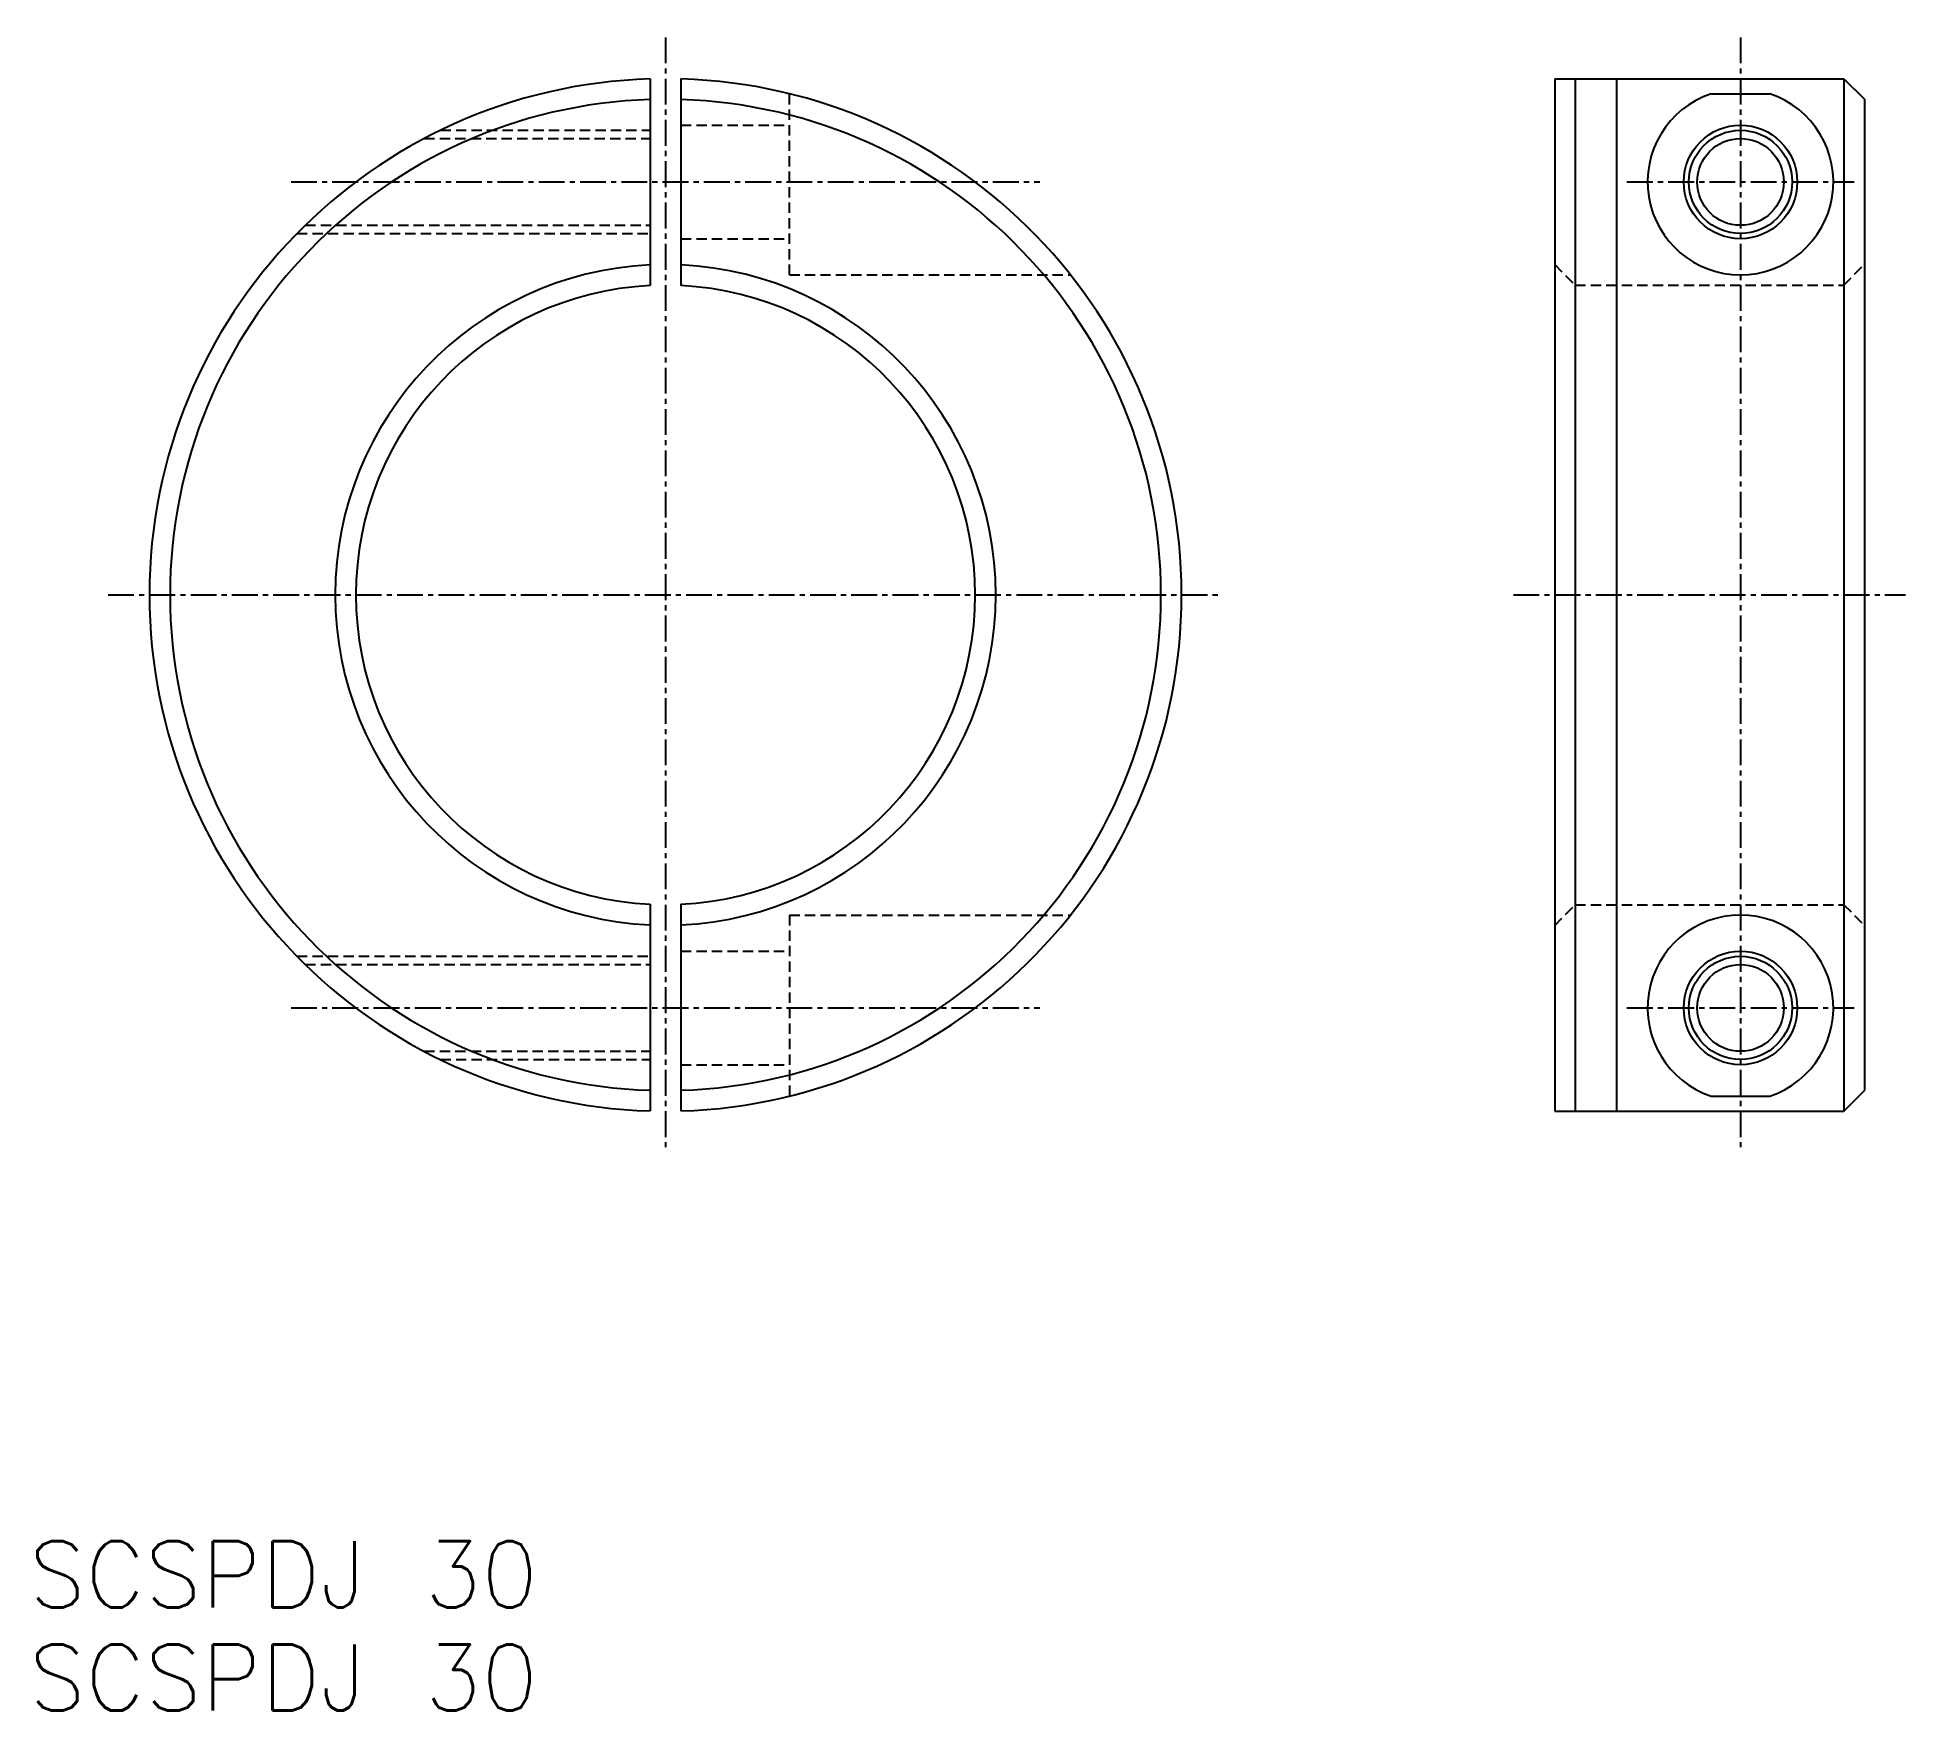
# Model space of a CAD drawing. Extents: x 665.3 to 755.8, y -22.7 to 58.3.
import ezdxf

# ---------------------------------------------------------------- set-up
doc = ezdxf.new("R2010")
doc.units = 0
doc.linetypes.add('CENTER', pattern=[2, 1.25, -0.25, 0.25, -0.25])
doc.linetypes.add('DASHED', pattern=[0.75, 0.5, -0.25])
doc.layers.get('0').update_dxf_attribs({"linetype": 'CONTINUOUS'})
doc.layers.add('CENTER', color=1, linetype='CENTER')
doc.styles.get("Standard").update_dxf_attribs({"font": 'txt.shx', "bigfont": 'bigfont.shx'})

msp = doc.modelspace()

# ---------------------------------------------------------------- linework, layer by layer
at = {"color": 7, "linetype": 'CONTINUOUS'}
for p, q in [((695.01, 56.323), (695.01, 46.316)), ((696.51, 56.323), (696.51, 46.316)), ((738.831, 56.334), (738.831, 6.334)), ((738.831, 56.334), (752.831, 56.334)), ((739.831, 56.334), (739.831, 6.334)), ((741.831, 56.334), (741.831, 6.334)), ((752.831, 56.334), (753.831, 55.334)), ((752.831, 56.334), (752.831, 6.334)), ((746.409, 55.604), (749.253, 55.604)), ((753.831, 55.334), (753.831, 7.334)), ((695.01, 16.353), (695.01, 6.346)), ((696.51, 16.353), (696.51, 6.346)), ((752.831, 6.334), (753.831, 7.334)), ((746.409, 7.065), (749.253, 7.065)), ((738.831, 6.334), (752.831, 6.334))]:
    msp.add_line(p, q, dxfattribs=at)
at = {"color": 3, "linetype": 'DASHED'}
for p, q in [((701.76, 46.834), (701.76, 55.604)), ((684.073, 53.434), (695.01, 53.434)), ((684.862, 53.834), (695.01, 53.834)), ((696.51, 54.084), (701.76, 54.084)), ((678.307, 49.234), (695.01, 49.234)), ((677.906, 48.834), (695.01, 48.834)), ((696.51, 48.584), (701.76, 48.584)), ((738.831, 47.334), (739.831, 46.334)), ((752.831, 46.334), (753.831, 47.334)), ((701.76, 46.834), (715.375, 46.834)), ((739.831, 46.334), (752.831, 46.334)), ((738.831, 15.334), (739.831, 16.334)), ((739.831, 16.334), (752.831, 16.334)), ((752.831, 16.334), (753.831, 15.334)), ((701.76, 15.834), (715.375, 15.834)), ((701.76, 15.834), (701.76, 7.065)), ((677.906, 13.834), (695.01, 13.834)), ((696.51, 14.084), (701.76, 14.084)), ((678.307, 13.434), (695.01, 13.434)), ((684.073, 9.234), (695.01, 9.234)), ((684.862, 8.834), (695.01, 8.834)), ((696.51, 8.584), (701.76, 8.584))]:
    msp.add_line(p, q, dxfattribs=at)
at = {"color": 7, "linetype": 'CONTINUOUS'}
for centre, radius in [((747.831, 51.334), 2.75), ((747.831, 51.334), 2.1), ((747.831, 11.334), 2.75), ((747.831, 11.334), 2.1)]:
    msp.add_circle(centre, radius, dxfattribs=at)
at = {"color": 3, "linetype": 'CONTINUOUS'}
for centre in [(747.831, 51.334), (747.831, 11.334)]:
    msp.add_circle(centre, 2.5, dxfattribs=at)
at = {"color": 7, "linetype": 'CONTINUOUS'}
for centre, radius, start, end in [((695.76, 31.334), 25, 91.71913, 268.28087), ((695.76, 31.334), 25, 271.71913, 88.28087), ((695.76, 31.334), 24, 91.79078, 268.20922), ((695.76, 31.334), 24, 271.79078, 88.20922), ((747.831, 51.334), 4.5, 108.42499, 71.57501), ((695.76, 31.334), 16, 92.68672, 267.31328), ((695.76, 31.334), 16, 272.68672, 87.31328), ((695.76, 31.334), 15, 92.86598, 267.13402), ((695.76, 31.334), 15, 272.86598, 87.13402), ((747.831, 11.334), 4.5, 288.42499, 251.57501)]:
    msp.add_arc(centre, radius, start, end, dxfattribs=at)
at = {"layer": 'CENTER', "color": 1, "linetype": 'CENTER'}
for p, q in [((695.76, 58.334), (695.76, 4.334)), ((747.831, 58.334), (747.831, 4.334)), ((677.621, 51.334), (713.898, 51.334)), ((742.331, 51.334), (753.331, 51.334)), ((668.76, 31.334), (722.76, 31.334)), ((736.831, 31.334), (755.831, 31.334)), ((677.621, 11.334), (713.898, 11.334)), ((742.331, 11.334), (753.331, 11.334))]:
    msp.add_line(p, q, dxfattribs=at)

# ---------------------------------------------------------------- texts
at = {"color": 7}
for p in [(664.922, -17.693), (664.922, -22.694)]:
    msp.add_text('SCSPDJ 30', height=3.2, dxfattribs=at).set_placement(p)

doc.saveas('drawing.dxf')
